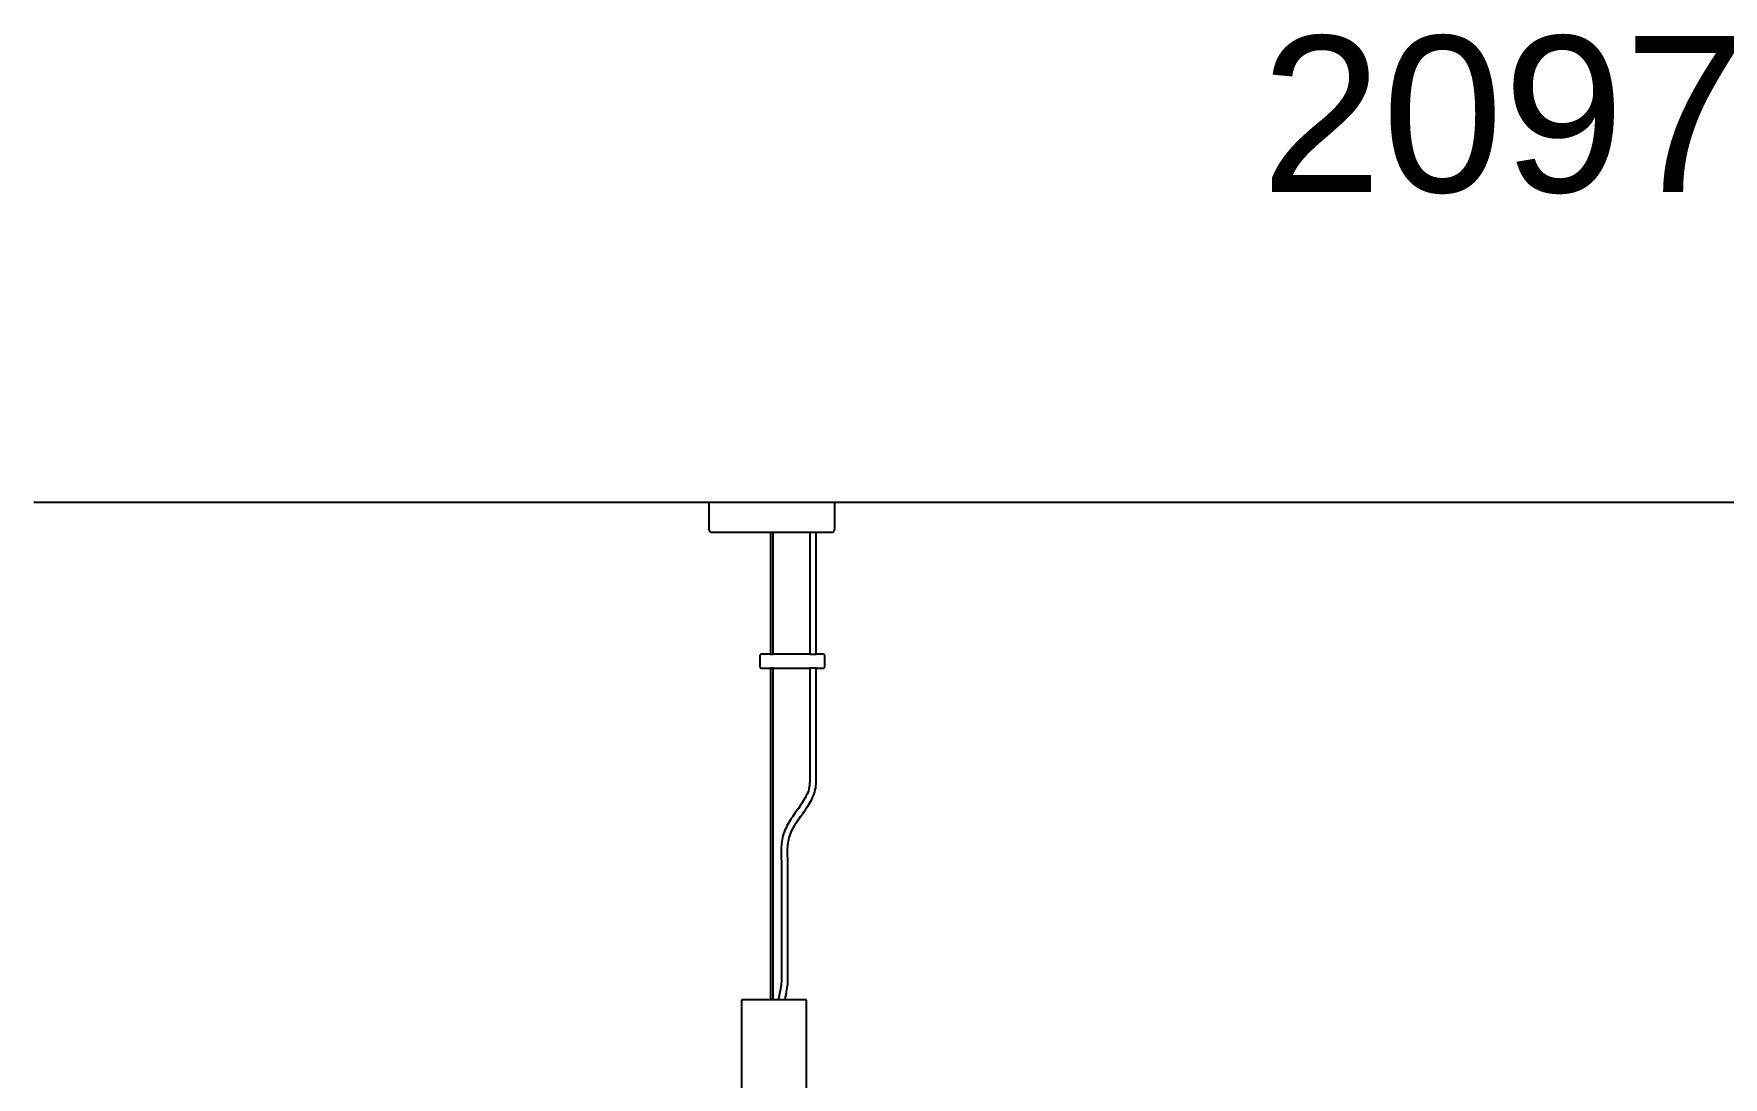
# Model space of a CAD drawing. Header units: millimetres. Extents: x 112 to 8820, y -2365 to 5002.
# Drawn here: x 112 to 1196, y 5 to 674 of the extents above; entities that cross this region are included whole.
import ezdxf

# ---------------------------------------------------------------- set-up
doc = ezdxf.new("R2010")
doc.units = ezdxf.units.MM
doc.layers.add('FLOS', color=30, linetype='Continuous')
doc.styles.get("Standard").update_dxf_attribs({"font": 'arial.ttf'})

# ---------------------------------------------------------------- blocks, each defined once
blk = doc.blocks.new('2097-30_EL-front')
for p, q in [((-4.34, 103.77), (-4.36, 103.77)), ((-4.36, 103.77), (-4.36, 103.77)), ((-4.36, 103.77), (-4.36, 102.07)), ((-4.32, 103.77), (-4.34, 103.77)), ((-4.29, 103.77), (-4.32, 103.77)), ((-4.28, 103.77), (-4.29, 103.77)), ((-4.29, 103.77), (-4.29, 103.77)), ((-4.25, 103.77), (-4.28, 103.77)), ((-4.22, 103.77), (-4.25, 103.77)), ((-4.18, 103.77), (-4.22, 103.77)), ((-4.13, 103.77), (-4.18, 103.77)), ((-4.07, 103.77), (-4.13, 103.77)), ((-4, 103.77), (-4.07, 103.77)), ((-3.93, 103.77), (-4, 103.77)), ((-3.84, 103.77), (-3.93, 103.77)), ((-3.75, 103.77), (-3.84, 103.77)), ((-3.64, 103.77), (-3.75, 103.77)), ((-3.53, 103.77), (-3.64, 103.77)), ((-3.41, 103.77), (-3.53, 103.77)), ((-3.29, 103.77), (-3.41, 103.77)), ((-3.16, 103.77), (-3.29, 103.77)), ((-3.02, 103.77), (-3.16, 103.77)), ((-2.87, 103.77), (-3.02, 103.77)), ((-2.72, 103.77), (-2.87, 103.77)), ((-2.56, 103.77), (-2.72, 103.77)), ((-2.4, 103.77), (-2.56, 103.77)), ((-2.23, 103.77), (-2.4, 103.77)), ((-2.05, 103.77), (-2.23, 103.77)), ((-1.88, 103.77), (-2.05, 103.77)), ((-1.7, 103.77), (-1.88, 103.77)), ((-1.51, 103.77), (-1.7, 103.77)), ((-1.32, 103.77), (-1.51, 103.77)), ((-1.14, 103.77), (-1.32, 103.77)), ((-0.94, 103.77), (-1.14, 103.77)), ((-0.75, 103.77), (-0.94, 103.77)), ((-0.56, 103.77), (-0.75, 103.77)), ((-0.36, 103.77), (-0.56, 103.77)), ((-0.17, 103.77), (-0.36, 103.77)), ((0.03, 103.77), (-0.17, 103.77)), ((0.22, 103.77), (0.03, 103.77)), ((0.41, 103.77), (0.22, 103.77)), ((0.6, 103.77), (0.41, 103.77)), ((0.79, 103.77), (0.6, 103.77)), ((0.97, 103.77), (0.79, 103.77)), ((1.16, 103.77), (0.97, 103.77)), ((1.34, 103.77), (1.16, 103.77)), ((1.51, 103.77), (1.34, 103.77)), ((1.68, 103.77), (1.51, 103.77)), ((1.85, 103.77), (1.68, 103.77)), ((2.01, 103.77), (1.85, 103.77)), ((2.16, 103.77), (2.01, 103.77)), ((2.31, 103.77), (2.16, 103.77)), ((2.45, 103.77), (2.31, 103.77)), ((2.59, 103.77), (2.45, 103.77)), ((2.71, 103.77), (2.59, 103.77)), ((2.84, 103.77), (2.71, 103.77)), ((2.95, 103.77), (2.84, 103.77)), ((3.06, 103.77), (2.95, 103.77)), ((3.15, 103.77), (3.06, 103.77)), ((3.19, 103.77), (3.15, 103.77)), ((3.27, 103.77), (3.19, 103.77)), ((3.35, 103.77), (3.27, 103.77)), ((3.42, 103.77), (3.35, 103.77)), ((3.48, 103.77), (3.42, 103.77)), ((3.53, 103.77), (3.48, 103.77)), ((3.57, 103.77), (3.53, 103.77)), ((3.6, 103.77), (3.57, 103.77)), ((3.62, 103.77), (3.6, 103.77)), ((3.63, 103.77), (3.62, 103.77)), ((3.64, 103.77), (3.63, 103.77)), ((3.66, 103.77), (3.64, 103.77)), ((3.68, 103.77), (3.66, 103.77)), ((3.7, 103.77), (3.68, 103.77)), ((3.71, 103.77), (3.7, 103.77)), ((3.71, 102.07), (3.71, 103.77)), ((-4.36, 102.07), (-4.36, 102.07)), ((-4.36, 102.07), (-4.36, 102.03)), ((-4.36, 102.03), (-4.34, 101.99)), ((-4.34, 101.99), (-4.31, 101.93)), ((-4.31, 101.93), (-4.27, 101.89)), ((-4.27, 101.89), (-4.21, 101.87)), ((-4.21, 101.87), (-4.15, 101.86)), ((-4.15, 101.86), (-4.15, 101.86)), ((-4.15, 101.86), (-4.14, 101.86)), ((-4.14, 101.86), (-4.12, 101.86)), ((-4.12, 101.86), (-4.08, 101.86)), ((-4.08, 101.86), (-4.05, 101.86)), ((-4.05, 101.86), (-4, 101.86)), ((-4, 101.86), (-3.94, 101.86)), ((-3.94, 101.86), (-3.87, 101.86)), ((-3.87, 101.86), (-3.8, 101.86)), ((-3.8, 101.86), (-3.72, 101.86)), ((-3.72, 101.86), (-3.63, 101.86)), ((-3.63, 101.86), (-3.53, 101.86)), ((-3.53, 101.86), (-3.42, 101.86)), ((-3.42, 101.86), (-3.31, 101.86)), ((-3.31, 101.86), (-3.18, 101.86)), ((-3.18, 101.86), (-3.06, 101.86)), ((-3.06, 101.86), (-2.92, 101.86)), ((-2.92, 101.86), (-2.78, 101.86)), ((-2.78, 101.86), (-2.63, 101.86)), ((-2.63, 101.86), (-2.48, 101.86)), ((-2.48, 101.86), (-2.32, 101.86)), ((-2.32, 101.86), (-2.16, 101.86)), ((-2.16, 101.86), (-1.99, 101.86)), ((-1.99, 101.86), (-1.82, 101.86)), ((-1.82, 101.86), (-1.65, 101.86)), ((-1.65, 101.86), (-1.47, 101.86)), ((-1.47, 101.86), (-1.29, 101.86)), ((-1.29, 101.86), (-1.11, 101.86)), ((-1.11, 101.86), (-0.92, 101.86)), ((-0.92, 101.86), (-0.74, 101.86)), ((-0.74, 101.86), (-0.55, 101.86)), ((-0.55, 101.86), (-0.24, 101.86)), ((-0.41, 101.86), (-0.41, 94.05)), ((-0.24, 94.05), (-0.24, 101.86)), ((-0.24, 101.86), (-0.17, 101.86)), ((-0.17, 101.86), (0.01, 101.86)), ((0.01, 101.86), (0.2, 101.86)), ((0.2, 101.86), (0.39, 101.86)), ((0.39, 101.86), (0.57, 101.86)), ((0.57, 101.86), (0.75, 101.86)), ((0.75, 101.86), (0.93, 101.86)), ((0.93, 101.86), (1.1, 101.86)), ((1.1, 101.86), (1.28, 101.86)), ((1.28, 101.86), (1.45, 101.86)), ((1.45, 101.86), (1.61, 101.86)), ((1.61, 101.86), (1.77, 101.86)), ((1.77, 101.86), (1.92, 101.86)), ((1.92, 101.86), (1.93, 101.86)), ((1.93, 101.86), (1.93, 101.86)), ((1.93, 101.86), (1.94, 101.86)), ((1.94, 101.86), (1.94, 101.86)), ((1.94, 101.86), (1.94, 101.86)), ((1.94, 101.86), (1.95, 101.86)), ((1.95, 101.86), (1.95, 101.86)), ((1.95, 101.86), (1.96, 101.86)), ((1.96, 101.86), (1.96, 101.86)), ((1.96, 101.86), (1.97, 101.86)), ((1.97, 101.86), (1.98, 101.86)), ((1.98, 101.86), (1.99, 101.86)), ((1.99, 101.86), (2, 101.86)), ((2, 101.86), (2.01, 101.86)), ((2.01, 101.86), (2.02, 101.86)), ((2.02, 101.86), (2.03, 101.86)), ((2.03, 101.86), (2.05, 101.86)), ((2.05, 101.86), (2.06, 101.86)), ((2.06, 101.86), (2.08, 101.86)), ((2.08, 101.86), (2.09, 101.86)), ((2.09, 101.86), (2.1, 101.86)), ((2.1, 101.86), (2.52, 101.86)), ((2.11, 101.86), (2.11, 94.04)), ((2.52, 101.86), (2.53, 101.86)), ((2.52, 94.04), (2.52, 101.86)), ((2.53, 101.86), (2.54, 101.86)), ((2.54, 101.86), (2.55, 101.86)), ((2.55, 101.86), (2.57, 101.86)), ((2.57, 101.86), (2.59, 101.86)), ((2.59, 101.86), (2.6, 101.86)), ((2.6, 101.86), (2.62, 101.86)), ((2.62, 101.86), (2.62, 101.86)), ((2.62, 101.86), (2.63, 101.86)), ((2.63, 101.86), (2.64, 101.86)), ((2.64, 101.86), (2.65, 101.86)), ((2.65, 101.86), (2.66, 101.86)), ((2.66, 101.86), (2.67, 101.86)), ((2.67, 101.86), (2.68, 101.86)), ((2.68, 101.86), (2.68, 101.86)), ((2.68, 101.86), (2.69, 101.86)), ((2.69, 101.86), (2.69, 101.86)), ((2.69, 101.86), (2.69, 101.86)), ((2.69, 101.86), (2.7, 101.86)), ((2.7, 101.86), (2.7, 101.86)), ((2.7, 101.86), (2.7, 101.86)), ((2.7, 101.86), (2.72, 101.86)), ((2.72, 101.86), (2.83, 101.86)), ((2.83, 101.86), (2.94, 101.86)), ((2.94, 101.86), (3.03, 101.86)), ((3.03, 101.86), (3.12, 101.86)), ((3.12, 101.86), (3.19, 101.86)), ((3.19, 101.86), (3.26, 101.86)), ((3.26, 101.86), (3.32, 101.86)), ((3.32, 101.86), (3.38, 101.86)), ((3.38, 101.86), (3.42, 101.86)), ((3.42, 101.86), (3.45, 101.86)), ((3.45, 101.86), (3.48, 101.86)), ((3.48, 101.86), (3.49, 101.86)), ((3.49, 101.86), (3.5, 101.86)), ((3.5, 101.86), (3.54, 101.86)), ((3.54, 101.86), (3.58, 101.87)), ((3.58, 101.87), (3.61, 101.89)), ((3.61, 101.89), (3.65, 101.92)), ((3.65, 101.92), (3.67, 101.95)), ((3.67, 101.95), (3.69, 101.99)), ((3.69, 101.99), (3.7, 102.03)), ((3.7, 102.03), (3.71, 102.07)), ((-1.02, 94.05), (-1.09, 93.99)), ((-1.09, 93.99), (-1.09, 93.98)), ((-1.09, 93.98), (-1.09, 93.98)), ((-1.09, 93.98), (-1.09, 93.98)), ((-1.09, 93.98), (-1.09, 93.98)), ((-1.09, 93.98), (-1.09, 93.97)), ((-1.09, 93.97), (-1.09, 93.97)), ((-1.09, 93.97), (-1.09, 93.96)), ((-1.09, 93.96), (-1.09, 93.96)), ((-1.09, 93.96), (-1.09, 93.95)), ((-1.09, 93.95), (-1.09, 93.94)), ((-1.09, 93.94), (-1.09, 93.93)), ((-1.09, 93.93), (-1.09, 93.92)), ((-1.09, 93.92), (-1.09, 93.91)), ((-1.09, 93.91), (-1.09, 93.9)), ((-1.09, 93.9), (-1.09, 93.88)), ((-1.09, 93.88), (-1.09, 93.87)), ((-1.09, 93.87), (-1.09, 93.86)), ((-1.09, 93.86), (-1.09, 93.85)), ((-1.09, 93.85), (-1.09, 93.83)), ((-1.09, 93.83), (-1.09, 93.82)), ((-1.09, 93.82), (-1.09, 93.79)), ((-1.09, 93.79), (-1.09, 93.78)), ((-1.09, 93.78), (-1.09, 93.77)), ((-1.09, 93.77), (-1.09, 93.75)), ((-1.09, 93.75), (-1.09, 93.73)), ((-1.09, 93.73), (-1.09, 93.72)), ((-1.09, 93.72), (-1.09, 93.7)), ((-1.09, 93.7), (-1.09, 93.68)), ((-1.09, 93.68), (-1.09, 93.66)), ((-1.09, 93.66), (-1.09, 93.64)), ((-1.09, 93.64), (-1.09, 93.62)), ((-1.09, 93.62), (-1.09, 93.6)), ((-1.09, 93.6), (-1.09, 93.58)), ((-1.09, 93.58), (-1.09, 93.57)), ((-1.09, 93.57), (-1.09, 93.55)), ((-1.09, 93.55), (-1.09, 93.53)), ((-1.09, 93.53), (-1.09, 93.51)), ((-1.09, 93.51), (-1.09, 93.49)), ((-1.09, 93.49), (-1.09, 93.47)), ((-1.09, 93.47), (-1.09, 93.46)), ((-1.09, 93.46), (-1.09, 93.44)), ((-1.09, 93.44), (-1.09, 93.42)), ((-1.09, 93.42), (-1.09, 93.41)), ((-1.09, 93.41), (-1.09, 93.39)), ((-1.09, 93.39), (-1.09, 93.37)), ((-1.09, 93.37), (-1.09, 93.36)), ((-1.09, 93.36), (-1.09, 93.34)), ((-1.09, 93.34), (-1.09, 93.33)), ((-1.09, 93.33), (-1.09, 93.32)), ((-1.09, 93.32), (-1.09, 93.31)), ((-1.09, 93.31), (-1.09, 93.3)), ((-1.09, 93.3), (-1.09, 93.29)), ((-1.09, 93.29), (-1.09, 93.27)), ((-1.09, 93.27), (-1.09, 93.27)), ((-1.09, 93.27), (-1.09, 93.26)), ((-1.09, 93.26), (-1.09, 93.25)), ((-1.09, 93.25), (-1.09, 93.24)), ((-1.09, 93.24), (-1.09, 93.24)), ((-1.09, 93.24), (-1.09, 93.23)), ((-1.09, 93.23), (-1.09, 93.23)), ((-1.09, 93.23), (-1.09, 93.22)), ((-1.09, 93.22), (-1.09, 93.22)), ((-1.09, 93.22), (-1.09, 93.22)), ((-1.09, 93.22), (-1.09, 93.22)), ((-1.09, 93.22), (-1.02, 93.15)), ((-0.43, 94.05), (-1.02, 94.05)), ((-0.42, 94.05), (-0.43, 94.05)), ((-0.43, 94.05), (-0.43, 94.05)), ((-0.43, 94.05), (-0.43, 94.05)), ((-0.41, 94.05), (-0.42, 94.05)), ((-0.42, 94.05), (-0.42, 94.05)), ((-0.41, 94.05), (-0.41, 94.05)), ((-0.41, 94.05), (-0.24, 94.05)), ((-0.23, 94.05), (-0.24, 94.05)), ((-0.24, 94.05), (-0.24, 94.05)), ((-0.22, 94.05), (-0.23, 94.05)), ((-0.23, 94.05), (-0.23, 94.05)), ((-0.23, 94.05), (-0.23, 94.05)), ((2.07, 94.05), (-0.22, 94.05)), ((-0.22, 94.05), (-0.22, 94.05)), ((2.08, 94.05), (2.07, 94.05)), ((2.07, 94.05), (2.07, 94.05)), ((2.09, 94.05), (2.08, 94.05)), ((2.08, 94.05), (2.08, 94.05)), ((2.1, 94.04), (2.09, 94.05)), ((2.09, 94.05), (2.09, 94.05)), ((2.11, 94.04), (2.1, 94.04)), ((2.11, 94.04), (2.11, 94.04)), ((2.11, 94.04), (2.52, 94.04)), ((2.11, 93.17), (2.11, 93.17)), ((2.11, 93.17), (2.11, 85.86)), ((2.11, 93.17), (2.52, 93.17)), ((2.53, 94.04), (2.52, 94.04)), ((2.52, 85.86), (2.52, 93.17)), ((2.52, 93.17), (2.53, 93.17)), ((2.54, 94.04), (2.53, 94.04)), ((2.55, 94.05), (2.54, 94.05)), ((2.54, 94.05), (2.54, 94.04)), ((2.56, 94.05), (2.55, 94.05)), ((2.55, 94.05), (2.55, 94.05)), ((2.55, 94.05), (2.55, 94.05)), ((3.01, 94.05), (2.56, 94.05)), ((2.56, 94.05), (2.56, 94.05)), ((3.08, 93.99), (3.01, 94.05)), ((3.01, 93.15), (3.08, 93.22)), ((3.08, 93.98), (3.08, 93.99)), ((3.08, 93.97), (3.08, 93.98)), ((3.08, 93.98), (3.08, 93.98)), ((3.08, 93.98), (3.08, 93.98)), ((3.08, 93.98), (3.08, 93.98)), ((3.08, 93.96), (3.08, 93.97)), ((3.08, 93.97), (3.08, 93.97)), ((3.08, 93.95), (3.08, 93.96)), ((3.08, 93.96), (3.08, 93.96)), ((3.08, 93.94), (3.08, 93.95)), ((3.08, 93.93), (3.08, 93.94)), ((3.08, 93.92), (3.08, 93.93)), ((3.08, 93.91), (3.08, 93.92)), ((3.08, 93.9), (3.08, 93.91)), ((3.08, 93.88), (3.08, 93.9)), ((3.08, 93.87), (3.08, 93.88)), ((3.08, 93.86), (3.08, 93.87)), ((3.08, 93.85), (3.08, 93.86)), ((3.08, 93.83), (3.08, 93.85)), ((3.08, 93.82), (3.08, 93.83)), ((3.08, 93.79), (3.08, 93.82)), ((3.08, 93.78), (3.08, 93.79)), ((3.08, 93.77), (3.08, 93.78)), ((3.08, 93.75), (3.08, 93.77)), ((3.08, 93.73), (3.08, 93.75)), ((3.08, 93.72), (3.08, 93.73)), ((3.08, 93.7), (3.08, 93.72)), ((3.08, 93.68), (3.08, 93.7)), ((3.08, 93.66), (3.08, 93.68)), ((3.08, 93.64), (3.08, 93.66)), ((3.08, 93.62), (3.08, 93.64)), ((3.08, 93.6), (3.08, 93.62)), ((3.08, 93.58), (3.08, 93.6)), ((3.08, 93.57), (3.08, 93.58)), ((3.08, 93.55), (3.08, 93.57)), ((3.08, 93.53), (3.08, 93.55)), ((3.08, 93.51), (3.08, 93.53)), ((3.08, 93.49), (3.08, 93.51)), ((3.08, 93.47), (3.08, 93.49)), ((3.08, 93.46), (3.08, 93.47)), ((3.08, 93.44), (3.08, 93.46)), ((3.08, 93.42), (3.08, 93.44)), ((3.08, 93.41), (3.08, 93.42)), ((3.08, 93.39), (3.08, 93.41)), ((3.08, 93.37), (3.08, 93.39)), ((3.08, 93.36), (3.08, 93.37)), ((3.08, 93.34), (3.08, 93.36)), ((3.08, 93.33), (3.08, 93.34)), ((3.08, 93.32), (3.08, 93.33)), ((3.08, 93.31), (3.08, 93.32)), ((3.08, 93.3), (3.08, 93.31)), ((3.08, 93.29), (3.08, 93.3)), ((3.08, 93.27), (3.08, 93.29)), ((3.08, 93.26), (3.08, 93.27)), ((3.08, 93.27), (3.08, 93.27)), ((3.08, 93.25), (3.08, 93.26)), ((3.08, 93.24), (3.08, 93.25)), ((3.08, 93.23), (3.08, 93.24)), ((3.08, 93.24), (3.08, 93.24)), ((3.08, 93.22), (3.08, 93.23)), ((3.08, 93.23), (3.08, 93.23)), ((3.08, 93.22), (3.08, 93.22)), ((3.08, 93.22), (3.08, 93.22)), ((3.08, 93.22), (3.08, 93.22)), ((-1.02, 93.15), (-0.43, 93.15)), ((-0.43, 93.15), (-0.43, 93.15)), ((-0.43, 93.15), (-0.43, 93.15)), ((-0.43, 93.15), (-0.43, 93.15)), ((-0.43, 93.15), (-0.43, 93.15)), ((-0.43, 93.15), (-0.42, 93.15)), ((-0.42, 93.15), (-0.42, 93.15)), ((-0.42, 93.15), (-0.41, 93.15)), ((-0.41, 93.15), (-0.41, 93.16)), ((-0.41, 93.16), (-0.41, 71.87)), ((-0.41, 93.16), (-0.24, 93.16)), ((-0.24, 71.87), (-0.24, 93.16)), ((-0.24, 93.16), (-0.24, 93.15)), ((-0.24, 93.15), (-0.23, 93.15)), ((-0.23, 93.15), (-0.23, 93.15)), ((-0.23, 93.15), (-0.23, 93.15)), ((-0.23, 93.15), (-0.22, 93.15)), ((-0.22, 93.15), (2.07, 93.15)), ((-0.22, 93.15), (-0.22, 93.15)), ((-0.22, 93.15), (-0.22, 93.15)), ((2.07, 93.15), (2.07, 93.15)), ((2.07, 93.15), (2.08, 93.15)), ((2.08, 93.15), (2.09, 93.16)), ((2.08, 93.15), (2.08, 93.15)), ((2.09, 93.16), (2.09, 93.16)), ((2.09, 93.16), (2.1, 93.16)), ((2.1, 93.16), (2.11, 93.17)), ((2.53, 93.17), (2.54, 93.16)), ((2.54, 93.16), (2.54, 93.16)), ((2.54, 93.16), (2.55, 93.16)), ((2.55, 93.16), (2.55, 93.15)), ((2.55, 93.15), (2.55, 93.15)), ((2.55, 93.15), (2.56, 93.15)), ((2.56, 93.15), (2.56, 93.15)), ((2.56, 93.15), (3.01, 93.15)), ((2.09, 85.63), (2.08, 85.52)), ((2.1, 85.75), (2.09, 85.63)), ((2.11, 85.86), (2.1, 85.75)), ((2.11, 85.86), (2.11, 85.86)), ((2.49, 85.47), (2.51, 85.6)), ((2.51, 85.6), (2.52, 85.73)), ((2.52, 85.73), (2.52, 85.86)), ((2.52, 85.86), (2.52, 85.86)), ((1.65, 84.55), (1.58, 84.45)), ((1.72, 84.65), (1.65, 84.55)), ((1.78, 84.76), (1.72, 84.65)), ((1.84, 84.86), (1.78, 84.76)), ((1.89, 84.97), (1.84, 84.86)), ((1.94, 85.07), (1.89, 84.97)), ((1.98, 85.18), (1.94, 85.07)), ((2.02, 85.29), (1.98, 85.18)), ((2.05, 85.4), (2.02, 85.29)), ((2.08, 85.52), (2.05, 85.4)), ((2.05, 84.4), (2.11, 84.5)), ((2.11, 84.5), (2.17, 84.62)), ((2.17, 84.62), (2.24, 84.73)), ((2.24, 84.73), (2.29, 84.85)), ((2.29, 84.85), (2.35, 84.98)), ((2.35, 84.98), (2.39, 85.09)), ((2.39, 85.09), (2.43, 85.22)), ((2.43, 85.22), (2.46, 85.34)), ((2.46, 85.34), (2.49, 85.47)), ((0.88, 83.43), (0.81, 83.32)), ((0.95, 83.54), (0.88, 83.43)), ((1.02, 83.64), (0.95, 83.54)), ((1.09, 83.74), (1.02, 83.64)), ((1.16, 83.85), (1.09, 83.74)), ((1.23, 83.95), (1.16, 83.85)), ((1.3, 84.05), (1.23, 83.95)), ((1.38, 84.15), (1.3, 84.05)), ((1.3, 83.31), (1.37, 83.42)), ((1.37, 83.42), (1.45, 83.53)), ((1.45, 84.25), (1.38, 84.15)), ((1.52, 84.35), (1.45, 84.25)), ((1.45, 83.53), (1.52, 83.64)), ((1.58, 84.45), (1.52, 84.35)), ((1.52, 83.64), (1.6, 83.75)), ((1.6, 83.75), (1.68, 83.85)), ((1.68, 83.85), (1.75, 83.96)), ((1.75, 83.96), (1.83, 84.07)), ((1.83, 84.07), (1.9, 84.18)), ((1.9, 84.18), (1.98, 84.29)), ((1.98, 84.29), (2.05, 84.4)), ((0.39, 82.4), (0.36, 82.28)), ((0.43, 82.52), (0.39, 82.4)), ((0.47, 82.63), (0.43, 82.52)), ((0.52, 82.75), (0.47, 82.63)), ((0.57, 82.86), (0.52, 82.75)), ((0.62, 82.98), (0.57, 82.87)), ((0.57, 82.87), (0.57, 82.86)), ((0.63, 82.99), (0.62, 82.98)), ((0.69, 83.1), (0.63, 82.99)), ((0.75, 83.21), (0.69, 83.1)), ((0.81, 83.32), (0.75, 83.21)), ((0.79, 82.28), (0.83, 82.4)), ((0.83, 82.4), (0.87, 82.51)), ((0.87, 82.51), (0.92, 82.63)), ((0.92, 82.63), (0.97, 82.74)), ((0.97, 82.74), (1.02, 82.85)), ((1.02, 82.85), (1.09, 82.97)), ((1.09, 82.97), (1.15, 83.08)), ((1.15, 83.08), (1.22, 83.2)), ((1.22, 83.2), (1.3, 83.31)), ((0.28, 81.67), (0.27, 81.55)), ((0.27, 81.55), (0.27, 81.42)), ((0.27, 81.42), (0.27, 81.3)), ((0.27, 81.3), (0.27, 81.17)), ((0.29, 81.79), (0.28, 81.67)), ((0.3, 81.91), (0.29, 81.79)), ((0.32, 82.03), (0.3, 81.91)), ((0.34, 82.16), (0.32, 82.03)), ((0.36, 82.28), (0.34, 82.16)), ((0.69, 81.58), (0.7, 81.7)), ((0.69, 81.47), (0.69, 81.58)), ((0.69, 81.35), (0.69, 81.47)), ((0.69, 81.23), (0.69, 81.35)), ((0.7, 81.7), (0.71, 81.82)), ((0.71, 81.82), (0.72, 81.93)), ((0.72, 81.93), (0.74, 82.05)), ((0.74, 82.05), (0.76, 82.16)), ((0.76, 82.16), (0.79, 82.28)), ((0.27, 81.17), (0.28, 81.04)), ((0.28, 81.04), (0.28, 80.9)), ((0.28, 80.9), (0.29, 80.77)), ((0.29, 80.77), (0.29, 80.64)), ((0.29, 80.64), (0.29, 80.5)), ((0.29, 80.5), (0.3, 80.37)), ((0.3, 80.37), (0.3, 80.23)), ((0.3, 80.23), (0.3, 73.27)), ((0.69, 81.11), (0.69, 81.23)), ((0.7, 80.99), (0.69, 81.11)), ((0.7, 80.87), (0.7, 80.99)), ((0.7, 80.74), (0.7, 80.87)), ((0.71, 80.61), (0.7, 80.74)), ((0.71, 80.49), (0.71, 80.61)), ((0.71, 80.36), (0.71, 80.49)), ((0.71, 80.23), (0.71, 80.36)), ((0.71, 73.27), (0.71, 80.23)), ((0.24, 72.59), (0.22, 72.47)), ((0.25, 72.7), (0.24, 72.59)), ((0.27, 72.82), (0.25, 72.7)), ((0.28, 72.93), (0.27, 72.82)), ((0.29, 73.05), (0.28, 72.93)), ((0.3, 73.27), (0.29, 73.16)), ((0.29, 73.16), (0.29, 73.05)), ((0.3, 73.27), (0.3, 73.27)), ((0.65, 72.52), (0.67, 72.64)), ((0.67, 72.64), (0.68, 72.77)), ((0.68, 72.77), (0.7, 72.89)), ((0.7, 72.89), (0.71, 73.02)), ((0.71, 73.15), (0.71, 73.27)), ((0.71, 73.27), (0.71, 73.27)), ((0.71, 73.02), (0.71, 73.15)), ((-2.25, 71.87), (-2.27, 71.85)), ((-2.27, 71.85), (-2.27, 47.95)), ((-2.22, 71.87), (-2.25, 71.87)), ((-2.13, 71.87), (-2.22, 71.87)), ((-1.97, 71.87), (-2.13, 71.87)), ((-1.77, 71.87), (-1.97, 71.87)), ((-1.51, 71.87), (-1.77, 71.87)), ((-1.21, 71.87), (-1.51, 71.87)), ((-0.89, 71.87), (-1.21, 71.87)), ((-0.54, 71.87), (-0.89, 71.87)), ((-0.18, 71.87), (-0.54, 71.87)), ((0.18, 71.87), (-0.18, 71.87)), ((0.13, 72.05), (0.09, 71.87)), ((0.2, 72.36), (0.13, 72.05)), ((0.53, 71.87), (0.18, 71.87)), ((0.22, 72.47), (0.2, 72.36)), ((0.52, 71.87), (0.54, 71.96)), ((0.86, 71.87), (0.53, 71.87)), ((0.54, 71.96), (0.61, 72.28)), ((0.61, 72.28), (0.63, 72.4)), ((0.63, 72.4), (0.65, 72.52)), ((1.15, 71.87), (0.86, 71.87)), ((1.41, 71.87), (1.15, 71.87)), ((1.61, 71.87), (1.41, 71.87)), ((1.77, 71.87), (1.61, 71.87)), ((1.86, 71.87), (1.77, 71.87)), ((1.89, 71.87), (1.86, 71.87)), ((1.91, 71.85), (1.89, 71.87)), ((1.91, 47.79), (1.91, 71.85))]:
    blk.add_line(p, q)

msp = doc.modelspace()

# ---------------------------------------------------------------- linework, layer by layer
at = {"color": 1}
msp.add_lwpolyline([(8819.7, 373.7), (112.2, 373.7)], dxfattribs=at)

# ---------------------------------------------------------------- block references
at = {"color": 0, "xscale": 10, "yscale": 10, "zscale": 10}
msp.add_blockref('2097-30_EL-front', (588.7, -664), dxfattribs=at)

# ---------------------------------------------------------------- texts
at = {"layer": 'FLOS', "color": 18, "true_color": 0x000000, "insert": (899.1, 672.8), "char_height": 100, "attachment_point": 1}
msp.add_mtext_dynamic_manual_height_columns('2097-30', width=140.213, gutter_width=12.5, heights=[0], dxfattribs=at)

doc.saveas('drawing.dxf')
